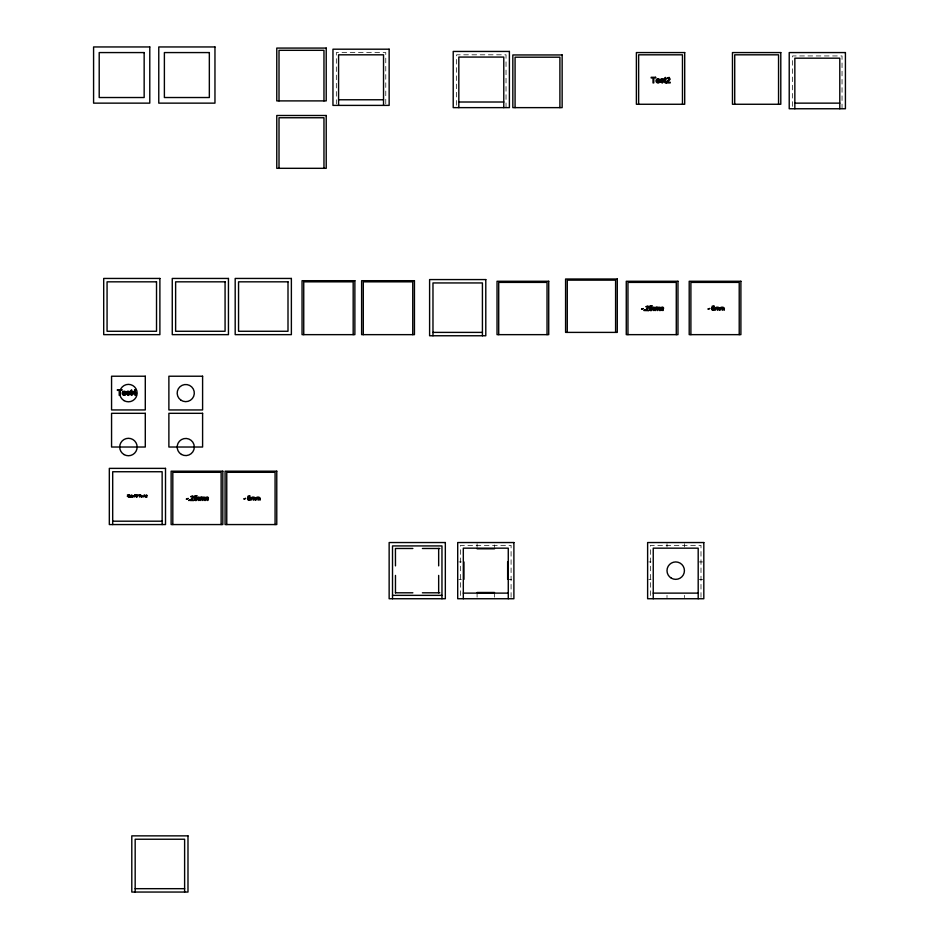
<?xml version="1.0" encoding="UTF-8"?>
<svg xmlns="http://www.w3.org/2000/svg" width="939" height="939" viewBox="0 0 939 939"><rect width="100%" height="100%" fill="white"/><g stroke="black" fill="none" stroke-linecap="round" stroke-linejoin="round"><path stroke-width="0.7" stroke-dasharray="4.7 3.52" d="M458.819 561.933L461.389 561.933M648.743 561.933L650.997 561.933M699.32 561.933L702.689 561.933M458.819 579.351L461.389 579.351M507.647 579.351L511.485 579.351M648.743 579.351L650.997 579.351M699.32 579.351L702.689 579.351M842.037 108.76L842.037 55.941L792.598 55.941L792.598 108.76M700.999 597.298L700.999 545.359L650.434 545.359L650.434 598.742M684.425 543.669L684.425 547.038M684.425 595.361L684.425 597.615M667.007 543.669L667.007 547.038M667.007 595.361L667.007 597.615M511.086 597.298L511.086 545.359L460.509 545.359L460.509 598.742M506.027 107.633L506.027 54.814L456.577 54.814L456.577 107.633M494.501 544.949L494.501 547.519M494.501 592.486L494.501 597.615M477.082 543.669L477.082 547.519M477.082 592.486L477.082 597.615M385.776 103.924L385.776 52.572L336.326 52.572L336.326 103.924"/><path stroke-width="1.41" d="M145.909 495.475L146.296 494.818L147.012 495.416M127.364 392.256L129.805 392.314A1.749 1.749 0 0 0 127.223 391.528M661.173 79.838L663.615 79.897M195.019 497.658L195.277 496.379L197.167 495.815L194.807 495.815L194.35 498.269C198.211 496.825 196.051 502.107 194.244 499.266A1.585 1.585 0 0 0 196.274 500.464A1.585 1.585 0 0 0 197.237 498.304A1.585 1.585 0 0 0 194.972 497.588M712.443 307.769L712.666 306.642L714.333 306.149L712.255 306.149L711.844 308.297C715.213 307.041 713.546 311.748 711.75 309.177A1.397 1.397 0 0 0 713.546 310.234A1.397 1.397 0 0 0 714.391 308.332A1.397 1.397 0 0 0 712.396 307.71M132.387 495.933L133.244 496.038M141.003 495.933L141.859 496.038M130.767 495.757L130.814 496.696M146.66 495.675L146.179 496.156A1.455 1.455 0 0 0 145.791 496.531M130.568 495.592L130.615 496.86M131.378 496.672L131.378 495.757M146.766 495.956L146.191 496.473M667.922 80.836L669.39 78.395L666.725 78.36L669.167 77.385L670.141 79.252L667.934 81.693A2.723 2.723 0 0 0 667.441 82.245L670.2 82.245L670.2 82.914L666.49 82.914M191.685 498.75L192.929 496.684L190.676 496.649L192.741 495.827L193.575 497.341L191.814 499.372A2.312 2.312 0 0 0 191.286 499.924M646.83 308.825L648.086 306.795L645.809 306.724L647.875 305.903L648.708 307.487L646.865 309.518A2.312 2.312 0 0 0 646.431 309.999L648.755 310.586L645.609 310.586M127.164 391.457L126.742 392.631L127.704 393.429A12.019 12.019 0 0 0 128.35 393.605A6.01 6.01 0 0 1 128.889 393.758L128.537 394.838M128.526 496.86L127.293 496.273M127.434 494.876L128.408 494.923M142.634 496.485L143.045 497.036M662.347 82.421L662.688 81.341A6.01 6.01 0 0 0 662.148 81.188A12.019 12.019 0 0 1 661.514 81.012L660.528 80.144L660.974 79.04A1.749 1.749 0 0 1 663.72 79.85M718.206 307.628L717.455 310.281L716.445 307.628L715.142 310.281C712.419 307.076 721.129 305.292 719.251 310.281L718.722 308.027M723.065 307.628L722.326 310.281L721.281 307.628L720.013 310.281C717.29 307.065 725.988 305.281 724.122 310.281L723.582 308.027M131.084 497.036C132.293 497.224 131.577 493.491 131.472 495.604M258.941 497.553L258.19 500.205L257.122 497.553L255.878 500.205C253.154 497.001 261.864 495.217 259.986 500.205L259.457 497.975M207.237 497.506L205.688 500.51C207.096 496.215 202.847 497.107 204.221 500.51L203.634 497.071L206.181 497.588A1.244 1.244 0 0 1 208.458 498.151M254.07 497.553L253.33 500.205L252.274 497.553L251.018 500.205C248.283 497.001 256.993 495.217 255.126 500.205L254.586 497.975M656.819 80.484L659.096 80.484M659.824 81.059L656.784 81.059A1.315 1.315 0 0 0 659.307 81.681M338.58 99.769L383.535 99.769M458.819 102.011L503.774 102.011M794.84 103.137L839.795 103.137M432.973 332.394L482.423 332.394M123.021 392.901L125.286 392.901A1.256 1.256 0 0 0 124.112 391.622A1.256 1.256 0 0 0 122.856 392.913M126.014 393.476L122.974 393.476A1.315 1.315 0 0 0 125.497 394.098M133.526 496.273L132.516 496.696M142.153 496.273L141.132 496.696M145.944 496.743L147.012 497.001L145.58 497.001M191.286 499.947L193.61 500.51L190.464 500.51M112.692 521.192L162.142 521.192M412.855 548.482L395.436 548.482L395.472 565.865M422.409 548.482L439.828 548.482M477.082 548.799L494.501 548.799M477.082 592.486L494.501 592.486M395.436 592.802L412.855 592.802M422.409 592.802L439.828 592.802M463.314 593.119L508.269 593.119M653.239 593.119L698.193 593.119M392.514 595.361L441.964 595.361M135.169 888.681L184.619 888.681M656.842 307.581L655.293 310.586C656.713 306.384 652.523 307.076 653.826 310.586L653.239 307.147L655.786 307.663M662.007 82.432L660.387 81.693L662.3 82.996L663.744 81.47L661.619 80.308M128.209 394.849L126.589 394.11L128.443 395.413L129.946 393.969L127.845 392.725M201.697 497.506L200.148 500.51C201.486 496.203 197.319 497.107 198.681 500.51L198.106 497.071L200.641 497.588M659.084 81.599L659.8 81.693M125.286 394.016L125.99 394.11A2.054 2.054 0 0 1 122.751 394.709A2.054 2.054 0 0 1 123.479 391.387A2.054 2.054 0 0 1 126.296 393.288M141.859 496.496C141.331 498.867 140.052 493.75 142.153 496.203M133.244 496.496C132.552 498.914 131.483 493.726 133.526 496.203M662.371 307.581L660.821 310.586C662.195 306.302 658.016 307.206 659.366 310.586L658.779 307.147L661.314 307.663A1.244 1.244 0 0 1 663.591 308.227M128.338 495.827L127.551 495.604M662.817 307.957L662.864 310.586L663.45 308.227M657.288 307.957L657.323 310.586L657.91 308.227M207.683 497.881L207.73 500.51L208.305 498.151M202.143 497.881L202.19 500.51L202.765 498.151M666.091 82.292C665.716 84.416 663.38 81.247 664.718 79.381L664.213 78.841L665.399 77.421L665.399 78.841L666.091 78.841L665.411 81.998M132.282 394.709C131.824 396.786 129.664 393.793 130.908 391.798L130.404 391.258L131.589 389.838L131.589 391.258L132.282 391.258L131.601 394.415M144.043 496.649L144.313 494.865L144.313 496.555M137.282 496.649L137.552 494.865L137.552 496.555M839.795 108.76L839.795 58.183L794.84 58.183L794.84 108.76M778.548 104.264L778.548 54.814L734.721 54.814L734.721 104.264M739.216 334.648L739.216 282.393L690.893 282.393L690.893 334.648M698.193 598.742L698.193 548.165L653.239 548.165L653.239 598.742M682.465 104.264L682.465 54.814L638.637 54.814L638.637 104.264M676.28 334.648L676.28 282.393L627.956 282.393L627.956 334.648M615.597 332.394L615.597 280.139L567.273 280.139L567.273 332.394M559.902 107.633L559.902 57.197L515.077 57.197L515.077 107.633M547.038 334.648L547.038 282.393L498.715 282.393L498.715 334.648M508.269 598.742L508.269 548.165L463.314 548.165L463.314 598.742M507.647 561.933L507.647 579.351M503.774 107.633L503.774 57.068L458.819 57.068L458.819 107.633M482.423 335.763L482.423 282.944L432.973 282.944L432.973 335.763M463.948 561.933L463.948 579.351M441.964 598.742L441.964 545.923L392.514 545.923L392.514 598.742M438.666 548.446L438.666 565.865M438.666 575.419L438.666 592.838M412.749 334.648L412.749 281.829L363.299 281.829L363.299 334.648M395.472 575.419L395.472 592.838M383.535 105.391L383.535 54.814L338.58 54.814L338.58 105.391M353.181 334.648L353.181 281.829L303.743 281.829L303.743 334.648M323.967 100.896L323.967 50.319L279.012 50.319L279.012 100.896M323.967 168.316L323.967 117.751L279.012 117.751L279.012 168.316M275.08 524.561L275.08 472.305L226.757 472.305L226.757 524.561M221.135 524.561L221.135 472.305L172.811 472.305L172.811 524.561M184.619 892.05L184.619 839.231L135.169 839.231L135.169 892.05M162.142 524.561L162.142 471.742L112.692 471.742L112.692 524.561M655.715 307.628A1.244 1.244 0 0 1 658.063 308.227M645.433 310.516A3.169 3.169 0 0 1 646.901 308.966M200.57 497.553A1.244 1.244 0 0 1 202.918 498.151M190.3 500.44A3.169 3.169 0 0 1 191.756 498.891M659.906 81.74A2.054 2.054 0 0 1 656.561 82.292A2.054 2.054 0 0 1 657.288 78.97A2.054 2.054 0 0 1 660.105 80.871M656.666 80.496A1.256 1.256 0 0 1 657.922 79.205A1.256 1.256 0 0 1 659.178 80.484M666.279 82.82A3.744 3.744 0 0 1 668.005 81M249.856 498.832L249.152 499.83L247.626 499.102A1.397 1.397 0 0 0 249.41 500.158A1.397 1.397 0 0 0 250.255 498.257A1.397 1.397 0 0 0 248.272 497.635L248.53 496.567L250.197 496.074L248.119 496.074L247.72 498.222L249.234 497.916L249.856 498.832M651.912 309.025L651.067 310.175L649.377 309.342A1.585 1.585 0 0 0 651.42 310.539A1.585 1.585 0 0 0 652.37 308.379A1.585 1.585 0 0 0 650.117 307.663L650.41 306.454L652.312 305.903L649.941 305.903L649.483 308.344L651.22 307.992L651.912 309.025M134.981 390.824L133.221 393.347L134.981 393.347L134.981 390.824M135.11 389.708L132.54 393.981L134.981 393.981L134.981 395.331L135.674 395.331L136.425 393.347L135.674 393.347L135.11 389.708M149.782 46.95L93.583 46.95L93.583 103.137L149.782 103.137L149.782 46.95M214.961 46.95L158.773 46.95L158.773 103.137L214.961 103.137L214.961 46.95M326.22 48.077L276.77 48.077L276.77 100.896L326.22 100.896L326.22 48.077M389.145 49.192L332.958 49.192L332.958 105.391L389.145 105.391L389.145 49.192M509.396 51.445L453.208 51.445L453.208 107.633L509.396 107.633L509.396 51.445M144.16 52.572L99.205 52.572L99.205 97.527L144.16 97.527L144.16 52.572M209.338 52.572L164.384 52.572L164.384 97.527L209.338 97.527L209.338 52.572M684.707 52.572L636.384 52.572L636.384 104.264L684.707 104.264L684.707 52.572M780.79 52.572L732.467 52.572L732.467 104.264L780.79 104.264L780.79 52.572M845.417 52.572L789.218 52.572L789.218 108.76L845.417 108.76L845.417 52.572M562.144 54.955L512.835 54.955L512.835 107.633L562.144 107.633L562.144 54.955M655.633 77.291L651.173 77.291L651.173 77.96L653.028 77.96L653.028 82.914L653.767 82.914L653.767 77.96L655.633 77.96L655.633 77.291M326.22 115.497L276.77 115.497L276.77 168.316L326.22 168.316L326.22 115.497M159.888 278.449L103.701 278.449L103.701 334.648L159.888 334.648L159.888 278.449M228.447 278.449L172.26 278.449L172.26 334.648L228.447 334.648L228.447 278.449M291.372 278.449L235.184 278.449L235.184 334.648L291.372 334.648L291.372 278.449M617.275 279.012L565.583 279.012L565.583 332.394L617.275 332.394L617.275 279.012M485.792 279.576L429.604 279.576L429.604 335.763L485.792 335.763L485.792 279.576M354.872 280.702L302.053 280.702L302.053 334.648L354.872 334.648L354.872 280.702M414.439 280.702L361.621 280.702L361.621 334.648L414.439 334.648L414.439 280.702M548.728 281.266L497.036 281.266L497.036 334.648L548.728 334.648L548.728 281.266M677.97 281.266L626.266 281.266L626.266 334.648L677.97 334.648L677.97 281.266M740.894 281.266L689.203 281.266L689.203 334.648L740.894 334.648L740.894 281.266M156.52 281.829L107.069 281.829L107.069 331.267L156.52 331.267L156.52 281.829M225.078 281.829L175.628 281.829L175.628 331.267L225.078 331.267L225.078 281.829M288.003 281.829L238.553 281.829L238.553 331.267L288.003 331.267L288.003 281.829M709.708 308.508L708.135 309.025L709.708 308.508M643.356 308.579L641.56 309.166L643.356 308.579M644.835 309.929L644.166 310.586L644.835 309.929M145.287 376.222L111.565 376.222L111.565 409.944L145.287 409.944L145.287 376.222M202.601 376.222L168.879 376.222L168.879 409.944L202.601 409.944L202.601 376.222M121.824 389.708L117.375 389.708L117.375 390.378L119.218 390.378L119.218 395.331L119.969 395.331L119.969 390.378L121.824 390.378L121.824 389.708M145.287 413.313L111.565 413.313L111.565 447.023L145.287 447.023L145.287 413.313M202.601 413.313L168.879 413.313L168.879 447.023L202.601 447.023L202.601 413.313M165.51 468.373L109.323 468.373L109.323 524.561L165.51 524.561L165.51 468.373M222.825 471.19L171.133 471.19L171.133 524.561L222.825 524.561L222.825 471.19M276.77 471.19L225.078 471.19L225.078 524.561L276.77 524.561L276.77 471.19M129.382 494.818L129.113 497.001L129.382 494.818M136.214 494.818L134.746 494.818L134.746 497.001L135.04 496.015L136.061 496.015L135.04 495.076L136.214 494.818M140.521 494.818L138.796 494.818L139.512 495.076L139.512 497.001L140.521 494.818M130.063 495.416L129.793 497.001L130.063 495.416M136.824 495.416L136.566 497.001L136.824 495.416M188.211 498.492L186.415 499.09L188.211 498.492M245.572 498.433L243.999 498.949L245.572 498.433M189.69 499.853L189.021 500.51L189.69 499.853M445.332 542.542L389.145 542.542L389.145 598.742L445.332 598.742L445.332 542.542M513.891 542.542L457.704 542.542L457.704 598.742L513.891 598.742L513.891 542.542M703.816 542.542L647.628 542.542L647.628 598.742L703.816 598.742L703.816 542.542M187.988 835.863L131.8 835.863L131.8 892.05L187.988 892.05L187.988 835.863M671.362 578.189A8.709 8.709 0 0 0 684.425 570.642A8.709 8.709 0 0 0 671.362 563.095A8.709 8.709 0 0 0 671.362 578.189M180.804 400.084A8.568 8.568 0 0 0 194.279 393.852A8.568 8.568 0 0 0 182.143 385.307A8.568 8.568 0 0 0 180.804 400.084M181.45 454.441A8.568 8.568 0 0 0 194.314 447.023A8.568 8.568 0 0 0 181.45 439.605A8.568 8.568 0 0 0 181.45 454.441M124.065 454.57A8.709 8.709 0 0 0 137.141 447.023A8.709 8.709 0 0 0 124.065 439.475A8.709 8.709 0 0 0 124.065 454.57M124.065 400.624A8.709 8.709 0 0 0 137.141 393.077A8.709 8.709 0 0 0 124.065 385.542A8.709 8.709 0 0 0 124.065 400.624"/></g></svg>
